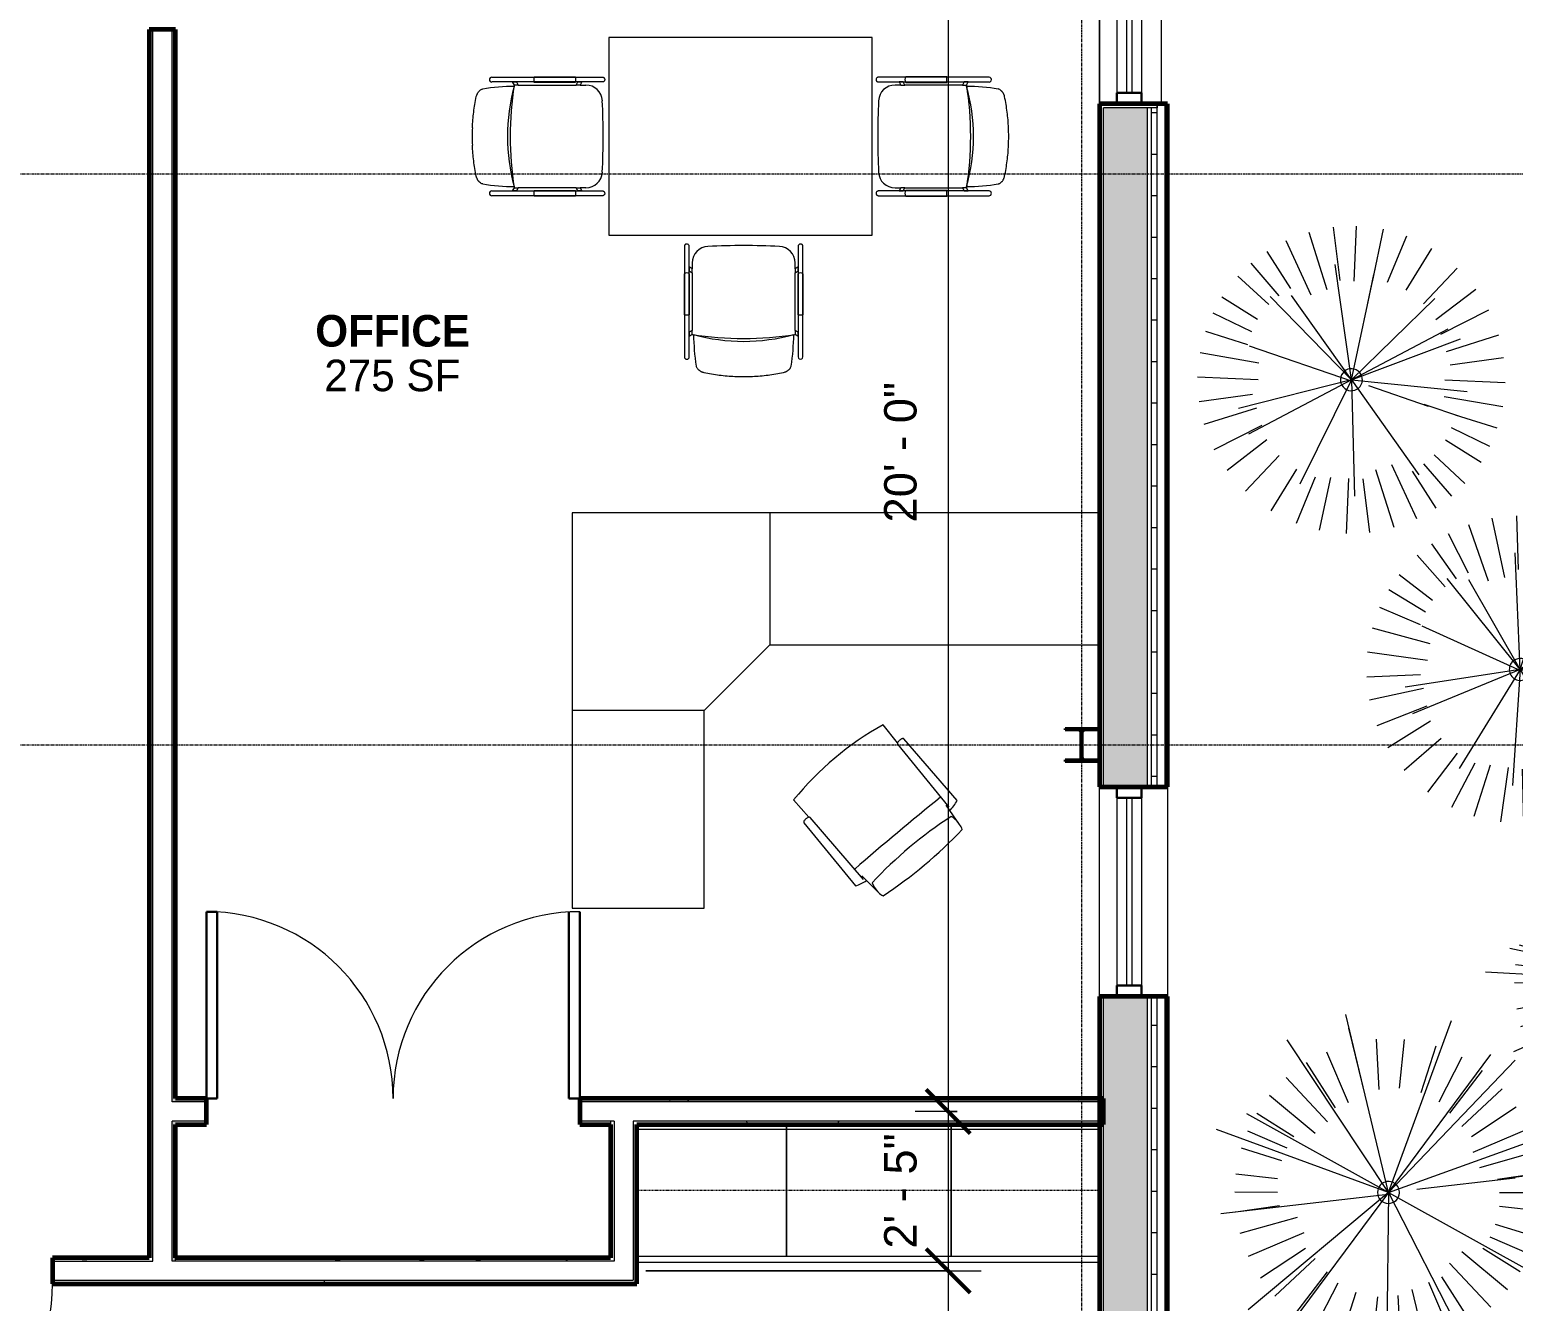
# Model space of a CAD drawing. Header units: inches. Extents: x 30 to 2293, y -1876 to -115.
# Drawn here: x 1838.8 to 2108.9, y -1379.8 to -1148.2 of the extents above; entities that cross this region are included whole.
import ezdxf

# ---------------------------------------------------------------- set-up
doc = ezdxf.new("R2010")
doc.units = ezdxf.units.IN
doc.header["$MEASUREMENT"] = 0
doc.linetypes.add('Grid Line 1_2_', pattern=[0.875, 0.5, -0.125, 0.125, -0.125])
doc.linetypes.add('Overhead', pattern=[0.15625, 0.09375, -0.0625])
for name, color, linetype, lineweight in [('A-ANNO-DIMS', 211, 'Continuous', 9), ('A-ANNO-DIMS-64', 211, 'Continuous', 9), ('A-AREA-IDEN', 2, 'Continuous', 9), ('A-DOOR', 31, 'Continuous', 18), ('A-DOOR-GLAZ', 31, 'Continuous', 40), ('A-GLAZ-CURT', 52, 'Continuous', 9), ('A-GLAZ-CWMG', 51, 'Continuous', 9), ('A-WALL', 113, 'Continuous', 18), ('A-WALL-PATT', 111, 'Continuous', 60), ('I-FURN', 30, 'Continuous', 9), ('I-FURN-PNLS', 30, 'Continuous', 9), ('I-WALL', 2, 'Continuous', 18), ('L-PLNT', 71, 'Continuous', 9), ('L-SITE-WALL', 31, 'Continuous', 18), ('Q-CASE', 31, 'Continuous', 9), ('S-COLS', 52, 'Continuous', 9), ('S-GRID', 1, 'Continuous', 9)]:
    doc.layers.add(name, color=color, linetype=linetype, lineweight=lineweight)
doc.styles.add('Arial', font='arial.ttf', dxfattribs={"height": 5.901198})
doc.styles.add('Century Gothic', font='GOTHIC.TTF', dxfattribs={"height": 5.748447})
doc.styles.add('Century Gothic_B', font='GOTHICB.TTF', dxfattribs={"height": 5.744479})
doc.dimstyles.new('Linear_-_3_32__Arial_1', dxfattribs={"dimscale": 12, "dimtxt": 6, "dimasz": 0.666667, "dimexe": 0.5, "dimexo": 0.333333, "dimgap": 0.333333, "dimtad": 1, "dimdec": 0, "dimzin": 1, "dimdsep": 46, "dimlunit": 4, "dimtxsty": 'Arial', "dimblk1": 'OBLIQUE', "dimblk2": 'OBLIQUE', "dimsah": 1, "dimcen": 0.09, "dimdle": 0.5, "dimazin": 0, "dimtfac": 1, "dimtdec": 4, "dimtix": 1, "dimtmove": 0, "dimatfit": 3, "dimfxl": 1, "dimtvp": 1, "dimfrac": 2, "dimtolj": 1, "dimtzin": 0, "dimarcsym": 2})
doc.dimstyles.new('Linear_-_3_32__Arial_2', dxfattribs={"dimscale": 12, "dimtxt": 6, "dimasz": 0.666667, "dimexe": 0.5, "dimexo": 0.333333, "dimgap": 0.333333, "dimtad": 1, "dimdec": 0, "dimzin": 1, "dimdsep": 46, "dimlunit": 4, "dimtxsty": 'Arial', "dimblk1": 'OBLIQUE', "dimblk2": 'OBLIQUE', "dimsah": 1, "dimcen": 0.09, "dimdle": 0.5, "dimazin": 0, "dimtfac": 1, "dimtdec": 4, "dimtix": 1, "dimtmove": 0, "dimatfit": 3, "dimfxl": 1, "dimtvp": 1, "dimfrac": 2, "dimtolj": 1, "dimtzin": 0, "dimarcsym": 2})
pattern_1 = [(0, (0, 0), (20.48, 5.12), [0.845, -14.515, 0.845, -14.515, -81.92]), (0, (0, 0), (20.48, 5.12), [-30.72, 0.845, -29.875, 0.845, -14.515, -35.84]), (0, (0, 0), (20.48, 5.12), [-76.8, 0.845, -9.395, 0.845, -24.755]), (120, (7.68, 2.56), (-14.67405, 15.1762), [0.845, -14.515, 0.845, -14.515, -81.92]), (120, (7.68, 2.56), (-14.67405, 15.1762), [-30.72, 0.845, -29.875, 0.845, -14.515, -35.84]), (120, (7.68, 2.56), (-14.67405, 15.1762), [-76.8, 0.845, -9.395, 0.845, -24.755]), (240, (10.24, 12.8), (-5.80595, -20.2962), [0.845, -14.515, 0.845, -14.515, -81.92]), (240, (10.24, 12.8), (-5.80595, -20.2962), [-30.72, 0.845, -29.875, 0.845, -14.515, -35.84]), (240, (10.24, 12.8), (-5.80595, -20.2962), [-76.8, 0.845, -9.395, 0.845, -24.755])]

# ---------------------------------------------------------------- blocks, each defined once
blk = doc.blocks.new('RPC Shrub - Thevetia 5_-6_-453034-Floor Plan - Office Annex')
at = {"layer": 'L-PLNT', "color": 252}
for p, q in [((0, 0), (4.76, 33)), ((0, 0), (-14.27, 30.13)), ((-13.3, 27.78), (-8.64, 18.07)), ((-2.95, 27.84), (-2.02, 18.97)), ((0, 0), (13.06, 28.42)), ((0, 0), (17.61, 28.31)), ((2.95, 27.84), (2.02, 18.97)), ((-12.09, 25.26), (-7.86, 16.43)), ((-7.96, 26.84), (-5.59, 18.01)), ((7.96, 26.84), (5.59, 18.01)), ((12.09, 25.26), (7.86, 16.43)), ((0, 0), (-23.79, 23.36)), ((-16.33, 22.75), (-10.57, 14.53)), ((16.33, 22.75), (10.57, 14.53)), ((-19.56, 20.03), (-12.68, 13.05)), ((19.56, 20.03), (12.68, 13.05)), ((-22.54, 16.61), (-13.53, 10.3)), ((0, 0), (28.36, 17.54)), ((22.54, 16.61), (13.53, 10.3)), ((-24.88, 12.85), (-15.27, 7.81)), ((24.88, 12.85), (15.27, 7.81)), ((0, 0), (-28.22, 8.69)), ((-26.46, 9.16), (-18.94, 6.43)), ((26.46, 9.16), (18.94, 6.43)), ((31.57, 10.71), (20.84, 7.07)), ((-27.42, 5.69), (-19.78, 4.12)), ((4.91, 1.65), (22, 7.37)), ((27.42, 5.69), (19.78, 4.12)), ((0, 0), (-33, 4.76)), ((-27.9, 2.4), (-20.28, 1.69)), ((0, 0), (-20.61, -26.21)), ((0, 0), (-13.93, -30.29)), ((0, 0), (31.86, -9.81)), ((0, 0), (21.02, -25.88)), ((0, 0), (6.52, -32.7)), ((27.9, 2.4), (20.28, 1.69)), ((-29.1, -10.08), (0.46, -0.17)), ((-27.9, -2.4), (-20.28, -1.69)), ((27.9, -2.4), (20.28, -1.69)), ((-27.42, -5.69), (-19.78, -4.12)), ((27.42, -5.69), (19.78, -4.12)), ((-26.46, -9.16), (-18.94, -6.43)), ((-24.88, -12.85), (-15.27, -7.81)), ((24.88, -12.85), (15.27, -7.81)), ((26.46, -9.16), (18.94, -6.43)), ((-22.54, -16.61), (-13.53, -10.3)), ((22.54, -16.61), (13.53, -10.3)), ((-19.56, -20.03), (-12.68, -13.05)), ((19.56, -20.03), (12.68, -13.05)), ((-16.33, -22.75), (-10.57, -14.53)), ((16.33, -22.75), (10.57, -14.53)), ((-12.09, -25.26), (-7.86, -16.43)), ((-7.96, -26.84), (-5.59, -18.01)), ((7.96, -26.84), (5.59, -18.01)), ((12.09, -25.26), (7.86, -16.43)), ((-2.95, -27.84), (-2.02, -18.97)), ((2.95, -27.84), (2.02, -18.97))]:
    blk.add_line(p, q, dxfattribs=at)
for start, end in [(0, 180), (180, 0)]:
    blk.add_arc((0, 0), 2, start, end, dxfattribs=at)
blk = doc.blocks.new('RPC Shrub - Acacia  3_-6_-453035-Floor Plan - Office Annex')
at = {"layer": 'L-PLNT', "color": 252}
for p, q in [((-2.95, 27.84), (-2.02, 18.97)), ((2.95, 27.84), (2.02, 18.97)), ((-12.09, 25.26), (-7.86, 16.43)), ((-7.96, 26.84), (-5.59, 18.01)), ((7.96, 26.84), (5.59, 18.01)), ((12.09, 25.26), (7.86, 16.43)), ((-16.33, 22.75), (-10.57, 14.53)), ((16.33, 22.75), (10.57, 14.53)), ((-19.56, 20.03), (-12.68, 13.05)), ((0, 0), (-9.08, 19.18)), ((0, 0), (3.03, 21)), ((19.56, 20.03), (12.68, 13.05)), ((-22.54, 16.61), (-13.53, 10.3)), ((-8.46, 17.68), (-5.5, 11.5)), ((0, 0), (8.31, 18.09)), ((0, 0), (11.21, 18.01)), ((22.54, 16.61), (13.53, 10.3)), ((0, 0), (-15.14, 14.87)), ((-24.88, 12.85), (-15.27, 7.81)), ((0, 0), (18.04, 11.16)), ((24.88, 12.85), (15.27, 7.81)), ((-26.46, 9.16), (-18.94, 6.43)), ((26.46, 9.16), (18.94, 6.43)), ((-27.42, 5.69), (-19.78, 4.12)), ((0, 0), (-17.96, 5.53)), ((20.09, 6.82), (13.26, 4.5)), ((27.42, 5.69), (19.78, 4.12)), ((0, 0), (-21, 3.03)), ((3.13, 1.05), (14, 4.69)), ((-27.9, 2.4), (-20.28, 1.69)), ((0, 0), (-13.12, -16.68)), ((0, 0), (-8.86, -19.28)), ((0, 0), (20.28, -6.24)), ((0, 0), (13.37, -16.47)), ((0, 0), (4.15, -20.81)), ((27.9, 2.4), (20.28, 1.69)), ((-27.9, -2.4), (-20.28, -1.69)), ((-18.52, -6.41), (0.29, -0.11)), ((27.9, -2.4), (20.28, -1.69)), ((-27.42, -5.69), (-19.78, -4.12)), ((27.42, -5.69), (19.78, -4.12)), ((-26.46, -9.16), (-18.94, -6.43)), ((-24.88, -12.85), (-15.27, -7.81)), ((24.88, -12.85), (15.27, -7.81)), ((26.46, -9.16), (18.94, -6.43)), ((-22.54, -16.61), (-13.53, -10.3)), ((22.54, -16.61), (13.53, -10.3)), ((-19.56, -20.03), (-12.68, -13.05)), ((19.56, -20.03), (12.68, -13.05)), ((-16.33, -22.75), (-10.57, -14.53)), ((16.33, -22.75), (10.57, -14.53)), ((-12.09, -25.26), (-7.86, -16.43)), ((-7.96, -26.84), (-5.59, -18.01)), ((7.96, -26.84), (5.59, -18.01)), ((12.09, -25.26), (7.86, -16.43)), ((-2.95, -27.84), (-2.02, -18.97)), ((2.95, -27.84), (2.02, -18.97))]:
    blk.add_line(p, q, dxfattribs=at)
for start, end in [(0, 180), (180, 0)]:
    blk.add_arc((0, 0), 2, start, end, dxfattribs=at)
blk = doc.blocks.new('Rectangular Mullion - Exterior 2_ x 4_5_-607528-Floor Plan - Office Annex')
at = {"layer": 'A-GLAZ-CWMG', "color": 50, "lineweight": 30}
for p, q in [((-1, 1.5), (1, 1.5)), ((-1, -3), (-1, 1.5)), ((1, 1.5), (1, -3)), ((1, -3), (-1, -3))]:
    blk.add_line(p, q, dxfattribs=at)
blk = doc.blocks.new('System Panel - Exterior Glazing-607532-Floor Plan - Office Annex')
at = {"layer": 'A-GLAZ-CURT', "color": 10, "lineweight": 18}
for p, q in [((17.09375, 1.25), (-17.09375, 1.25)), ((-17.09375, 1.25), (-17.09375, 0.25)), ((-17.09375, 0.25), (17.09375, 0.25)), ((17.09375, 0.25), (17.09375, 1.25))]:
    blk.add_line(p, q, dxfattribs=at)
at = {"layer": 'A-GLAZ-CURT', "color": 130}
for p, q in [((-17.09375, 0.25), (-17.09375, 1.25)), ((17.09375, 1.25), (17.09375, 0.25))]:
    blk.add_line(p, q, dxfattribs=at)
at = {"layer": 'A-GLAZ-CURT', "color": 254}
for p, q in [((17.09375, 1.25), (-17.09375, 1.25)), ((-17.09375, 0.25), (17.09375, 0.25))]:
    blk.add_line(p, q, dxfattribs=at)
blk = doc.blocks.new('Rectangular Mullion - Exterior 2_ x 4_5_-435687-Floor Plan - Office Annex')
at = {"layer": 'A-GLAZ-CWMG', "color": 7}
for p, q in [((1188.75, -1530.09), (1154.56, -1530.09)), ((1188.75, -1534.59), (1154.56, -1534.59))]:
    blk.add_line(p, q, dxfattribs=at)
blk = doc.blocks.new('Open Source Metal Building_Exterior_rvt-1-Floor Plan - Office Annex')
at = {"layer": 'A-WALL-PATT', "lineweight": 9}
h = blk.add_hatch(dxfattribs=at)
h.set_pattern_fill('FP_2', color=8, style=0, pattern_type=2)
h.set_pattern_definition([(161.57, (0.32, 0.32), (-2.56049618, -0.00053739), [0, -18.214, 2.022, 0]), (18.43, (-0.32, 0.32), (-2.56049618, 0.00053739), [0, -18.214, 2.022, 0]), (108.43, (0.32, 0.32), (1.2792209, -6.40087673), [6.07, -14.166]), (71.57, (-0.32, 0.32), (1.2792209, 6.40087673), [6.07, -14.166])])
h.paths.add_polyline_path([(2042.31, -1417.21), (2042.31, -1324.29), (2034.31, -1324.29), (2034.31, -1417.21)], flags=0)
h.paths.add_polyline_path([(2034.31, -1286.11), (2042.31, -1286.11), (2042.31, -1162.44), (2034.31, -1162.44), (2034.31, -1279.38)], flags=0)
h = blk.add_hatch(dxfattribs=at)
h.set_pattern_fill('FP_3', style=0, pattern_type=2)
h.set_pattern_definition([(0, (0, 0), (0, 7.554), []), (90, (0, 0), (-7.554, 5e-16), [])])
h.paths.add_polyline_path([(2044.06, -1417.21), (2044.06, -1409.46), (2043.06, -1409.46), (2043.06, -1417.21)], flags=0)
h.paths.add_polyline_path([(2044.06, -1405.96), (2044.06, -1324.29), (2043.06, -1324.29), (2043.06, -1405.96)], flags=0)
h.paths.add_polyline_path([(2043.06, -1286.11), (2044.06, -1286.11), (2044.06, -1162.44), (2043.06, -1162.44), (2043.06, -1279.38)], flags=0)
at = {"layer": 'S-COLS'}
h = blk.add_hatch(dxfattribs=at)
h.set_pattern_fill('FP_4', color=256, style=0, pattern_type=2)
h.set_pattern_definition([(45, (0, 0), (-6.335677, 6.335677), []), (45, (0, 9.6), (-6.335677, 6.335677), [])])
h.paths.add_polyline_path([(2027.32, -1281.46), (2033.31, -1281.46), (2033.31, -1281.2), (2030.92, -1281.2), (2030.57, -1281.05), (2030.43, -1280.71), (2030.43, -1276.22), (2030.57, -1275.87), (2030.92, -1275.73), (2033.31, -1275.73), (2033.31, -1275.47), (2027.32, -1275.47), (2027.32, -1275.73), (2029.71, -1275.73), (2030.05, -1275.87), (2030.2, -1276.22), (2030.2, -1280.71), (2030.05, -1281.05), (2029.71, -1281.2), (2027.32, -1281.2)], flags=0)
at = {"layer": 'A-WALL', "color": 10}
for p, q in [((2034.31, -1286.11), (2034.31, -1162.44)), ((2044.06, -1162.44), (2034.31, -1162.44)), ((2042.31, -1286.11), (2042.31, -1162.44)), ((2043.06, -1286.11), (2043.06, -1162.44)), ((2044.06, -1161.69), (2044.06, -1162.44)), ((2044.06, -1162.44), (2044.06, -1161.69)), ((2044.06, -1286.11), (2044.06, -1162.44)), ((2045.56, -1286.11), (2045.56, -1161.69)), ((2034.31, -1417.21), (2034.31, -1324.29)), ((2042.31, -1405.96), (2042.31, -1324.29)), ((2043.06, -1405.96), (2043.06, -1324.29)), ((2044.06, -1405.96), (2044.06, -1324.29)), ((2045.56, -1405.96), (2045.56, -1324.29))]:
    blk.add_line(p, q, dxfattribs=at)
at = {"layer": 'L-SITE-WALL', "color": 10}
for p, q in [((2033.56, -1161.69), (2033.56, -1123.5)), ((2044.81, -1123.5), (2044.81, -1161.69)), ((2033.56, -1324.29), (2033.56, -1286.11)), ((2045.94, -1286.11), (2045.94, -1324.29))]:
    blk.add_line(p, q, dxfattribs=at)
at = {"layer": 'L-SITE-WALL', "color": 250, "lineweight": 60}
for p, q in [((2033.56, -1161.69), (2033.56, -1286.11)), ((2034.31, -1161.69), (2033.56, -1161.69)), ((2044.06, -1161.69), (2034.31, -1161.69)), ((2045.94, -1161.69), (2044.06, -1161.69)), ((2045.94, -1286.11), (2045.94, -1161.69)), ((2033.56, -1286.11), (2045.94, -1286.11)), ((2033.56, -1324.29), (2033.56, -1417.96)), ((2045.94, -1324.29), (2033.56, -1324.29)), ((2045.94, -1405.96), (2045.94, -1324.29))]:
    blk.add_line(p, q, dxfattribs=at)
at = {"layer": 'S-COLS', "color": 90, "lineweight": 40}
for p, q in [((2033.31, -1275.47), (2027.32, -1275.47)), ((2027.32, -1275.47), (2027.32, -1275.73)), ((2027.32, -1275.73), (2029.71, -1275.73)), ((2030.2, -1276.22), (2030.2, -1280.71)), ((2030.43, -1280.71), (2030.43, -1276.22)), ((2030.92, -1275.73), (2033.31, -1275.73)), ((2033.31, -1275.73), (2033.31, -1275.47)), ((2029.71, -1281.2), (2027.32, -1281.2)), ((2027.32, -1281.2), (2027.32, -1281.46)), ((2027.32, -1281.46), (2033.31, -1281.46)), ((2033.31, -1281.2), (2030.92, -1281.2)), ((2033.31, -1281.46), (2033.31, -1281.2))]:
    blk.add_line(p, q, dxfattribs=at)
for centre, start, end in [((2029.71, -1276.22), 0, 90), ((2030.92, -1276.22), 90, 180), ((2029.71, -1280.71), 270, 0), ((2030.92, -1280.71), 180, 270)]:
    blk.add_arc(centre, 0.49, start, end, dxfattribs=at)
at = {"layer": 'S-GRID', "linetype": 'Grid Line 1_2_'}
for p, q in [((2030.31, -114.83), (2030.31, -1843.89)), ((62.02, -1174.46), (2260.57, -1174.46)), ((62.02, -1278.46), (2260.57, -1278.46))]:
    blk.add_line(p, q, dxfattribs=at)
at = {"lineweight": 9}
for name, p, rotation in [('Rectangular Mullion - Exterior 2_ x 4_5_-435687-Floor Plan - Office Annex', (506.66, -2314.25), 89.99999999999892), ('System Panel - Exterior Glazing-607532-Floor Plan - Office Annex', (2039.75, -1142.59), 89.99999999999874), ('RPC Shrub - Acacia  3_-6_-453035-Floor Plan - Office Annex', (2079.44, -1211.96), 322.5129010975234), ('RPC Shrub - Acacia  3_-6_-453035-Floor Plan - Office Annex', (2110.19, -1264.71), 317.0278084368657), ('Rectangular Mullion - Exterior 2_ x 4_5_-435687-Floor Plan - Office Annex', (506.66, -2476.85), 89.99999999999892), ('System Panel - Exterior Glazing-607532-Floor Plan - Office Annex', (2039.75, -1305.2), 89.99999999999874), ('RPC Shrub - Thevetia 5_-6_-453034-Floor Plan - Office Annex', (2137.14, -1321.71), 4.999999999999845), ('RPC Shrub - Thevetia 5_-6_-453034-Floor Plan - Office Annex', (2086.19, -1359.96), 348.0855123687214)]:
    blk.add_blockref(name, p, dxfattribs=dict(at, rotation=rotation))
at = {"lineweight": 9, "extrusion": (0, 0, -1), "rotation": 90.0000000000013}
for p in [(-2039.75, -1160.69), (-2039.75, -1287.11), (-2039.75, -1323.29)]:
    blk.add_blockref('Rectangular Mullion - Exterior 2_ x 4_5_-607528-Floor Plan - Office Annex', p, dxfattribs=at)
blk = doc.blocks.new('Single-Glass 1 - 36_ x 84_-564710-Floor Plan - Office Annex')
at = {"layer": 'A-DOOR', "lineweight": 30}
for p, q in [((16, 34.375), (16, 38.375)), ((18, 38.375), (16, 38.375)), ((18, 34.375), (18, 38.375)), ((16, 34.375), (18, 34.375)), ((16, 6.375), (18, 6.375)), ((16, 2.375), (16, 6.375)), ((18, 2.375), (18, 6.375)), ((18, 2.375), (16, 2.375))]:
    blk.add_line(p, q, dxfattribs=at)
at = {"layer": 'A-DOOR', "lineweight": 9}
for p, q in [((16, 6.375), (16, 34.375)), ((18, 6.375), (18, 34.375))]:
    blk.add_line(p, q, dxfattribs=at)
blk.add_arc((18, 2.375), 36, 90, 180, dxfattribs=at)
at = {"layer": 'A-DOOR-GLAZ'}
blk.add_line((17, 34.375), (17, 6.375), dxfattribs=at)
blk = doc.blocks.new('Counter Top - 24_ Depth-616032-Floor Plan - Office Annex')
at = {"layer": 'Q-CASE'}
for p, q in [((-47.26, 25), (36.99, 25)), ((36.99, 0.75), (-47.26, 0.75)), ((36.99, 0), (-47.26, 0))]:
    blk.add_line(p, q, dxfattribs=at)
blk = doc.blocks.new('Work Station Desktops - 96_ x 96_ 2-469008-Floor Plan - Office Annex')
at = {"layer": 'I-FURN-PNLS'}
for p, q in [((-3.19, -21.49), (-3.19, -93.49)), ((92.81, -21.49), (-3.19, -21.49)), ((32.81, -21.49), (32.81, -45.49)), ((20.81, -57.49), (32.81, -45.49)), ((32.81, -45.49), (92.81, -45.49)), ((20.81, -57.49), (-3.19, -57.49)), ((20.81, -93.49), (20.81, -57.49)), ((-3.19, -93.49), (20.81, -93.49))]:
    blk.add_line(p, q, dxfattribs=at)
blk = doc.blocks.new('Haworth_Chair_s_con-Swivel - Swivel Chair-274643-Floor Plan - Office Annex')
at = {"layer": 'I-FURN'}
for p, q in [((-5.12, 17.75), (-5.41, 14.68)), ((14.41, 14.68), (14.12, 17.75)), ((-7.59, 14.13), (-7.39, -0.72)), ((-5.71, 14.13), (-5.91, -0.72)), ((-5.41, 14.68), (-5.52, 13.47)), ((14.41, 14.68), (14.52, 13.47)), ((14.71, 14.13), (14.91, -0.72)), ((16.39, -0.72), (16.59, 14.13)), ((-6.06, -0.91), (-6.14, -5.1)), ((15.15, -5.1), (15.06, -0.92))]:
    blk.add_line(p, q, dxfattribs=at)
for centre, radius, start, end in [((4.5, -66.94), 86.21, 83.7379, 96.2621), ((-0.12, 17.19), 5.04, 175.7159, 197.9267), ((-0.12, 17.19), 5.04, 161.8436, 173.6194), ((9.12, 17.19), 5.04, 6.3806, 18.1564), ((9.12, 17.19), 5.04, 342.0733, 4.2841), ((-3.95, 4.36), 10.43, 98.0615, 110.4198), ((4.5, 91.63), 76.57, 262.9413, 277.0587), ((12.95, 4.36), 10.43, 69.5802, 81.9385), ((4.5, 549.32), 537.71, 268.9084, 271.0913), ((4.5, 49.55), 55.68, 258.978, 281.022)]:
    blk.add_arc(centre, radius, start, end, dxfattribs=at)
for centre, start_param, end_param in [((-6.65, -0.72), 5.626442, 6.277467), ((-6.65, -0.72), 6.10915, 6.277467), ((15.65, -0.72), 3.147311, 3.801887)]:
    blk.add_ellipse(centre, major_axis=(0.739, 0), ratio=0.427808, start_param=start_param, end_param=end_param, dxfattribs=at)
for points, knots in [([(-7.39, -0.72), (-7.39, -0.74), (-7.38, -0.78), (-7.34, -0.84), (-7.27, -0.89), (-7.15, -0.96), (-6.96, -1.02), (-6.68, -1.04), (-6.42, -1.03), (-6.21, -0.98), (-6.11, -0.94), (-6.06, -0.91)], [0, 0, 0, 0, 0.076923, 0.153846, 0.230769, 0.307692, 0.461538, 0.615385, 0.769231, 0.884615, 1, 1, 1, 1]), ([(15.06, -0.92), (15.12, -0.95), (15.26, -1), (15.54, -1.04), (15.82, -1.04), (16.1, -0.98), (16.33, -0.87), (16.39, -0.77), (16.39, -0.72)], [0, 0, 0, 0, 0.153846, 0.307692, 0.461538, 0.615385, 0.807692, 1, 1, 1, 1])]:
    blk.add_open_spline(points, degree=3, knots=knots, dxfattribs=at)
blk = doc.blocks.new('Haworth_Compose-Table-Round - 48_ Diameter 2-507213-Floor Plan - Office Annex')
at = {"layer": 'I-FURN-PNLS'}
for p, q in [((18, 29.5), (-18, 29.5)), ((-18, 29.5), (-18, -18.5)), ((18, -18.5), (18, 29.5)), ((-18, -18.5), (18, -18.5))]:
    blk.add_line(p, q, dxfattribs=at)
blk = doc.blocks.new('Haworth_Chair_Lively-Side - With Arms_With Glides-469471-Floor Plan - Office Annex')
at = {"layer": 'I-FURN'}
for p, q in [((-6.29, 16.14), (-6.29, -3.99)), ((-5.42, -3.99), (-5.42, 16.14)), ((14.42, 16.14), (14.42, -3.99)), ((15.29, -3.99), (15.29, 16.14)), ((-4.86, 12.03), (-5.42, 12.36)), ((-5.42, 12.36), (-5.42, 11.64)), ((-5.42, 11.64), (-4.86, 11.32)), ((-4.86, 12.08), (-4.86, 12.03)), ((-4.86, 11.32), (-4.86, 12.03)), ((-4.86, 11.32), (-4.86, 0.81)), ((14.42, 12.36), (13.86, 12.03)), ((13.86, 12.03), (13.86, 12.08)), ((13.86, 12.03), (13.86, 11.32)), ((13.86, 11.32), (14.42, 11.64)), ((13.86, 0.81), (13.86, 11.32)), ((14.42, 11.64), (14.42, 12.36)), ((-5.35, 8.46), (-6.36, 8.46)), ((-6.36, 8.46), (-6.36, 1)), ((-5.35, 1), (-5.35, 8.46)), ((14.35, 8.46), (14.35, 1)), ((15.36, 8.46), (14.35, 8.46)), ((15.36, 1), (15.36, 8.46)), ((-4.86, 0.81), (-5.42, 0.48)), ((-5.42, 0.48), (-5.42, -0.23)), ((-5.42, -0.23), (-4.86, 0.09)), ((-4.86, 0.09), (-4.86, 0.81)), ((-4.86, 0.09), (-4.86, -0.98)), ((14.42, 0.48), (13.86, 0.81)), ((13.86, 0.81), (13.86, 0.09)), ((13.86, -0.98), (13.86, 0.09)), ((13.86, 0.09), (14.42, -0.23)), ((14.42, -0.23), (14.42, 0.48))]:
    blk.add_line(p, q, dxfattribs=at)
for centre, radius, start, end in [((4.5, -26.37), 46.09, 88.0092, 91.9908), ((-5.85, 16.14), 0.438, 360, 180), ((33.87, 11.77), 38.49, 170.9797, 179.5712), ((-24.87, 11.77), 38.49, 0.4288, 9.0203), ((14.85, 16.14), 0.438, 0, 180), ((4.5, -47.54), 60.34, 81.0783, 98.9217), ((4.5, -20.76), 34.07, 74.4672, 105.5328), ((-5.85, 1.66), 0.831, 232.699, 307.301), ((14.85, 1.66), 0.831, 232.699, 307.301), ((-1.86, -0.98), 3, 180, 267.2337), ((10.86, -0.98), 3, 272.7663, 0), ((4.5, 130.61), 134.74, 267.2337, 272.7663)]:
    blk.add_arc(centre, radius, start, end, dxfattribs=at)
for points, knots in [([(-2.75, 18.97), (-2.86, 18.95), (-3.03, 18.9), (-3.23, 18.81), (-3.37, 18.73), (-3.5, 18.65), (-3.62, 18.56), (-3.73, 18.47), (-3.89, 18.31), (-4.06, 18.08), (-4.13, 17.9), (-4.15, 17.81)], [0, 0, 0, 0, 0.142857, 0.214286, 0.285714, 0.357143, 0.428571, 0.5, 0.571429, 0.785714, 1, 1, 1, 1]), ([(13.15, 17.81), (13.14, 17.87), (13.1, 17.99), (12.99, 18.18), (12.86, 18.34), (12.73, 18.47), (12.6, 18.58), (12.49, 18.66), (12.39, 18.72), (12.32, 18.76), (12.23, 18.81), (12.11, 18.86), (11.96, 18.92), (11.83, 18.95), (11.75, 18.97)], [0, 0, 0, 0, 0.142857, 0.285714, 0.428571, 0.5, 0.571429, 0.678571, 0.705357, 0.732143, 0.785714, 0.839286, 0.892857, 1, 1, 1, 1]), ([(-6.29, -3.99), (-6.29, -4.03), (-6.28, -4.1), (-6.25, -4.19), (-6.19, -4.28), (-6.08, -4.37), (-5.91, -4.43), (-5.72, -4.41), (-5.58, -4.33), (-5.49, -4.24), (-5.43, -4.12), (-5.42, -4.04), (-5.42, -3.99)], [0, 0, 0, 0, 0.076923, 0.153846, 0.230769, 0.307692, 0.461538, 0.615385, 0.711538, 0.807692, 0.903846, 1, 1, 1, 1]), ([(14.42, -3.99), (14.42, -4.03), (14.43, -4.1), (14.46, -4.19), (14.52, -4.28), (14.63, -4.37), (14.8, -4.43), (14.99, -4.41), (15.13, -4.33), (15.22, -4.24), (15.28, -4.12), (15.29, -4.04), (15.29, -3.99)], [0, 0, 0, 0, 0.076923, 0.153846, 0.230769, 0.307692, 0.461538, 0.615385, 0.711538, 0.807692, 0.903846, 1, 1, 1, 1])]:
    blk.add_open_spline(points, degree=3, knots=knots, dxfattribs=at)
for points in [[(2.9, 19.69), (1.95, 19.65), (0.06, 19.48), (-1.82, 19.17), (-2.75, 18.97)], [(11.75, 18.97), (10.82, 19.17), (8.94, 19.48), (7.05, 19.65), (6.1, 19.69)]]:
    blk.add_open_spline(points, degree=3, dxfattribs=at)
blk = doc.blocks.new('Double-Flush - 68_ x 84_-701889-Floor Plan - Office Annex')
at = {"layer": 'A-DOOR', "lineweight": 30}
for p, q in [((-34, 36.38), (-32, 36.38)), ((-34, 2.38), (-34, 36.38)), ((-32, 2.38), (-32, 36.38)), ((32, 2.38), (32, 36.32)), ((34, 2.38), (34, 36.38)), ((-34, 2.38), (-32, 2.38)), ((34, 2.38), (32, 2.38))]:
    blk.add_line(p, q, dxfattribs=at)
at = {"layer": 'A-DOOR', "lineweight": 9}
for centre, start, end in [((-34, 2.38), 0, 90), ((34, 2.38), 90, 180)]:
    blk.add_arc(centre, 34, start, end, dxfattribs=at)
blk = doc.blocks.new('Haworth_Chair_Lively-Side - With Arms_With Glides-474266-Floor Plan - Office Annex')
at = {"layer": 'I-FURN'}
for p, q in [((-6.29, -16.14), (-6.29, 3.99)), ((-5.42, 3.99), (-5.42, -16.14)), ((14.42, -16.14), (14.42, 3.99)), ((15.29, 3.99), (15.29, -16.14)), ((-5.42, 0.23), (-4.86, -0.09)), ((-5.42, -0.48), (-5.42, 0.23)), ((-4.86, -0.09), (-4.86, 0.98)), ((13.86, 0.98), (13.86, -0.09)), ((13.86, -0.09), (14.42, 0.23)), ((14.42, 0.23), (14.42, -0.48)), ((-6.36, -8.46), (-6.36, -1)), ((-4.86, -0.81), (-5.42, -0.48)), ((-5.35, -1), (-5.35, -8.46)), ((-4.86, -0.09), (-4.86, -0.81)), ((-4.86, -11.32), (-4.86, -0.81)), ((13.86, -0.81), (13.86, -0.09)), ((14.42, -0.48), (13.86, -0.81)), ((13.86, -0.81), (13.86, -11.32)), ((14.35, -8.46), (14.35, -1)), ((15.36, -1), (15.36, -8.46)), ((-5.35, -8.46), (-6.36, -8.46)), ((15.36, -8.46), (14.35, -8.46)), ((-5.42, -11.64), (-4.86, -11.32)), ((-5.42, -12.36), (-5.42, -11.64)), ((-4.86, -12.03), (-5.42, -12.36)), ((-4.86, -11.32), (-4.86, -12.03)), ((-4.86, -12.08), (-4.86, -12.03)), ((13.86, -11.32), (14.42, -11.64)), ((13.86, -12.03), (13.86, -11.32)), ((13.86, -12.03), (13.86, -12.08)), ((14.42, -12.36), (13.86, -12.03)), ((14.42, -11.64), (14.42, -12.36))]:
    blk.add_line(p, q, dxfattribs=at)
for centre, radius, start, end in [((-1.86, 0.98), 3, 92.7663, 180), ((4.5, -130.61), 134.74, 87.2337, 92.7663), ((10.86, 0.98), 3, 0, 87.2337), ((-5.85, -1.66), 0.831, 52.699, 127.301), ((14.85, -1.66), 0.831, 52.699, 127.301), ((4.5, 47.54), 60.34, 261.0783, 278.9217), ((4.5, 20.76), 34.07, 254.4672, 285.5328), ((33.87, -11.77), 38.49, 180.4288, 189.0203), ((-24.87, -11.77), 38.49, 350.9797, 359.5712), ((-5.85, -16.14), 0.438, 180, 0), ((14.85, -16.14), 0.438, 180, 0), ((4.5, 26.37), 46.09, 268.0092, 271.9908)]:
    blk.add_arc(centre, radius, start, end, dxfattribs=at)
for points, knots in [([(-6.29, 3.99), (-6.29, 4.04), (-6.28, 4.12), (-6.22, 4.24), (-6.13, 4.33), (-5.99, 4.41), (-5.8, 4.43), (-5.63, 4.37), (-5.52, 4.28), (-5.46, 4.19), (-5.43, 4.1), (-5.42, 4.03), (-5.42, 3.99)], [-1, -1, -1, -1, -0.903846, -0.807692, -0.711538, -0.615385, -0.461538, -0.307692, -0.230769, -0.153846, -0.076923, 0, 0, 0, 0]), ([(14.42, 3.99), (14.42, 4.04), (14.43, 4.12), (14.49, 4.24), (14.58, 4.33), (14.72, 4.41), (14.91, 4.43), (15.08, 4.37), (15.19, 4.28), (15.25, 4.19), (15.28, 4.1), (15.29, 4.03), (15.29, 3.99)], [-1, -1, -1, -1, -0.903846, -0.807692, -0.711538, -0.615385, -0.461538, -0.307692, -0.230769, -0.153846, -0.076923, 0, 0, 0, 0]), ([(-2.75, -18.97), (-2.83, -18.95), (-2.96, -18.92), (-3.11, -18.86), (-3.23, -18.81), (-3.32, -18.76), (-3.39, -18.72), (-3.49, -18.66), (-3.6, -18.58), (-3.73, -18.47), (-3.86, -18.34), (-3.99, -18.18), (-4.1, -17.99), (-4.14, -17.87), (-4.15, -17.81)], [-1, -1, -1, -1, -0.892857, -0.839286, -0.785714, -0.732143, -0.705357, -0.678571, -0.571429, -0.5, -0.428571, -0.285714, -0.142857, 0, 0, 0, 0]), ([(13.15, -17.81), (13.13, -17.9), (13.06, -18.08), (12.89, -18.31), (12.73, -18.47), (12.62, -18.56), (12.5, -18.65), (12.37, -18.73), (12.23, -18.81), (12.03, -18.9), (11.86, -18.95), (11.75, -18.97)], [-1, -1, -1, -1, -0.785714, -0.571429, -0.5, -0.428571, -0.357143, -0.285714, -0.214286, -0.142857, 0, 0, 0, 0])]:
    blk.add_open_spline(points, degree=3, knots=knots, dxfattribs=at)
for points in [[(2.9, -19.69), (1.95, -19.65), (0.06, -19.48), (-1.82, -19.17), (-2.75, -18.97)], [(11.75, -18.97), (10.82, -19.17), (8.94, -19.48), (7.05, -19.65), (6.1, -19.69)]]:
    blk.add_open_spline(points, degree=3, dxfattribs=at)
blk = doc.blocks.new('Upper Cabinet-Double Door-Wall - 27_-616349-Floor Plan - Office Annex')
at = {"layer": 'Q-CASE', "linetype": 'Overhead'}
for p, q in [((-12.33, 2.37), (-12.33, 14.38)), ((-12.33, 14.38), (14.67, 14.38)), ((14.67, 14.38), (14.67, 2.37)), ((14.67, 2.37), (-12.33, 2.37))]:
    blk.add_line(p, q, dxfattribs=at)
blk = doc.blocks.new('Upper Cabinet-Double Door-Wall - 30_-616434-Floor Plan - Office Annex')
at = {"layer": 'Q-CASE', "linetype": 'Overhead'}
for p, q in [((-13.83, 2.37), (-13.83, 14.38)), ((-13.83, 14.38), (16.17, 14.38)), ((16.17, 14.38), (16.17, 2.37)), ((16.17, 2.37), (-13.83, 2.37))]:
    blk.add_line(p, q, dxfattribs=at)
blk = doc.blocks.new('Base Cabinet-Double Door _ 2 Drawer - 27_-V53-Floor Plan - Office Annex')
at = {"layer": 'Q-CASE'}
for p, q in [((-12.76, 0), (-12.76, -24)), ((14.24, -24), (14.24, 0)), ((-12.76, -24), (14.24, -24))]:
    blk.add_line(p, q, dxfattribs=at)
blk = doc.blocks.new('Base Cabinet-Double Door _ 2 Drawer - 30_-703844-Floor Plan - Office Annex')
at = {"layer": 'Q-CASE'}
for p, q in [((-14.26, 0), (-14.26, -24)), ((15.74, -24), (15.74, 0)), ((-14.26, -24), (15.74, -24))]:
    blk.add_line(p, q, dxfattribs=at)
blk = doc.blocks.new('Base Cabinet-Double Door _ 2 Drawer - 27_-V54-Floor Plan - Office Annex')
at = {"layer": 'Q-CASE'}
for p, q in [((-12.76, 0), (-12.76, -24)), ((-12.76, -24), (14.24, -24))]:
    blk.add_line(p, q, dxfattribs=at)
blk = doc.blocks.new('DIMBLOCK43-Floor Plan - Office Annex')
at = {"layer": 'A-ANNO-DIMS-64', "lineweight": 50}
for p, q in [((2006.01, -1105.21), (2002.01, -1101.21)), ((2006.01, -1105.21), (2010.01, -1109.21)), ((2006.01, -1345.21), (2002.01, -1341.21)), ((2006.01, -1345.21), (2010.01, -1349.21))]:
    blk.add_line(p, q, dxfattribs=at)
at = {"layer": 'A-ANNO-DIMS-64'}
for p, q in [((2007.67, -1105.21), (2000.01, -1105.21)), ((2006.01, -1105.21), (2006.01, -1345.21)), ((2006.01, -1105.21), (2007.67, -1105.21)), ((2007.67, -1345.21), (2000.01, -1345.21)), ((2006.01, -1345.21), (2007.67, -1345.21))]:
    blk.add_line(p, q, dxfattribs=at)
at = {"layer": 'A-ANNO-DIMS-64', "color": 0, "insert": (1994.36, -1237.95), "char_height": 5.901, "width": 30.5723, "attachment_point": 1, "rotation": 90, "line_spacing_factor": 0.938532, "style": 'Arial'}
blk.add_mtext('20\' - 0"', dxfattribs=at)
blk = doc.blocks.new('_Oblique')
at = {"color": 0, "linetype": 'ByBlock', "lineweight": -2}
blk.add_line((-0.5, -0.5), (0.5, 0.5), dxfattribs=at)
blk = doc.blocks.new('DIMBLOCK44-Floor Plan - Office Annex')
at = {"layer": 'A-ANNO-DIMS-64', "lineweight": 50}
for p, q in [((2006.01, -1345.21), (2002.01, -1341.21)), ((2006.01, -1345.21), (2010.01, -1349.21)), ((2006.01, -1374.21), (2002.01, -1370.21)), ((2006.01, -1374.21), (2010.01, -1378.21))]:
    blk.add_line(p, q, dxfattribs=at)
at = {"layer": 'A-ANNO-DIMS-64'}
for p, q in [((2007.67, -1345.21), (2000.01, -1345.21)), ((2006.01, -1345.21), (2006.01, -1374.21)), ((2006.01, -1345.21), (2007.67, -1345.21)), ((1950.94, -1374.21), (2012.01, -1374.21)), ((2006.01, -1374.21), (1950.94, -1374.21))]:
    blk.add_line(p, q, dxfattribs=at)
at = {"layer": 'A-ANNO-DIMS-64', "color": 0, "insert": (1994.36, -1370.19), "char_height": 5.901, "width": 25.1446, "attachment_point": 1, "rotation": 90, "line_spacing_factor": 0.938532, "style": 'Arial'}
blk.add_mtext('2\' - 5"', dxfattribs=at)
blk = doc.blocks.new('DIMBLOCK45-Floor Plan - Office Annex')
at = {"layer": 'A-ANNO-DIMS-64', "lineweight": 50}
for p, q in [((2006.01, -1374.21), (2002.01, -1370.21)), ((2006.01, -1374.21), (2010.01, -1378.21)), ((2006.01, -1532.96), (2002.01, -1528.96)), ((2006.01, -1532.96), (2010.01, -1536.96))]:
    blk.add_line(p, q, dxfattribs=at)
at = {"layer": 'A-ANNO-DIMS-64'}
for p, q in [((1950.94, -1374.21), (2012.01, -1374.21)), ((2006.01, -1374.21), (1950.94, -1374.21)), ((2006.01, -1374.21), (2006.01, -1538.96)), ((1894.5, -1532.96), (2012.01, -1532.96)), ((2006.01, -1532.96), (1894.5, -1532.96))]:
    blk.add_line(p, q, dxfattribs=at)
at = {"layer": 'A-ANNO-DIMS-64', "color": 0, "insert": (1994.36, -1466.32), "char_height": 5.901, "width": 30.5723, "attachment_point": 1, "rotation": 90, "line_spacing_factor": 0.938532, "style": 'Arial'}
blk.add_mtext('13\' - 3"', dxfattribs=at)
blk = doc.blocks.new('DIMBLOCK57-Floor Plan - Office Annex')
at = {"layer": 'A-ANNO-DIMS-64', "lineweight": 50}
for p, q in [((1862.94, -951.85), (1866.94, -947.85)), ((2033.56, -951.85), (2037.56, -947.85)), ((1862.94, -951.85), (1858.94, -955.85)), ((2033.56, -951.85), (2029.56, -955.85))]:
    blk.add_line(p, q, dxfattribs=at)
at = {"layer": 'A-ANNO-DIMS-64'}
for p, q in [((2033.56, -1230.21), (2033.56, -945.85)), ((1862.94, -950.2), (1862.94, -957.85)), ((1862.94, -951.85), (1862.94, -950.2)), ((1862.94, -951.85), (2039.56, -951.85)), ((2033.56, -951.85), (2033.56, -1230.21))]:
    blk.add_line(p, q, dxfattribs=at)
at = {"layer": 'A-ANNO-DIMS-64', "color": 0, "insert": (1935.51, -940.2), "char_height": 5.901, "width": 30.5723, "attachment_point": 1, "line_spacing_factor": 0.938532, "style": 'Arial'}
blk.add_mtext('14\' - 3"', dxfattribs=at)

msp = doc.modelspace()

# ---------------------------------------------------------------- hatches: boundary and pattern name
at = {"layer": 'A-WALL-PATT', "lineweight": 9}
h = msp.add_hatch(dxfattribs=at)
h.set_pattern_fill('FP_1', color=256, style=0, pattern_type=2)
h.set_pattern_definition(pattern_1)
h.paths.add_polyline_path([(1865.31, -1372.46), (1865.31, -1346.96), (1864.69, -1346.96), (1864.69, -1372.46)], flags=0)
h.paths.add_polyline_path([(1865.31, -1343.46), (1865.31, -1148.21), (1864.69, -1148.21), (1864.69, -1343.46)], flags=0)
h.paths.add_polyline_path([(1865.31, -1112.21), (1865.31, -1106.96), (1864.69, -1106.96), (1864.69, -1112.21)], flags=0)
h.paths.add_polyline_path([(1865.31, -939.59), (1865.31, -938.96), (1864.69, -938.96), (1864.69, -939.59)], flags=0)
h.paths.add_polyline_path([(1864.69, -935.46), (1865.31, -935.46), (1865.31, -929.21), (1864.69, -929.21)], flags=0)
h.paths.add_polyline_path([(1865.31, -893.21), (1865.31, -799.41), (1864.69, -799.41), (1864.69, -893.21)], flags=0)
h = msp.add_hatch(dxfattribs=at)
h.set_pattern_fill('FP_1', color=256, style=0, pattern_type=2)
h.set_pattern_definition(pattern_1)
h.paths.add_polyline_path([(1861.19, -1371.84), (1861.19, -1148.21), (1860.56, -1148.21), (1860.56, -1371.84)], flags=0)
h.paths.add_polyline_path([(1861.19, -1112.21), (1861.19, -1102.84), (1860.56, -1102.84), (1860.56, -1112.21)], flags=0)
h.paths.add_polyline_path([(1861.19, -939.59), (1861.19, -929.21), (1860.56, -929.21), (1860.56, -939.59)], flags=0)
h.paths.add_polyline_path([(1861.19, -893.21), (1861.19, -800.04), (1860.56, -800.04), (1860.56, -893.21)], flags=0)
h = msp.add_hatch(dxfattribs=at)
h.set_pattern_fill('FP_1', color=256, style=0, pattern_type=2)
h.set_pattern_definition(pattern_1)
h.paths.add_polyline_path([(2034.31, -1343.46), (2034.31, -1342.84), (1938.94, -1342.84), (1938.94, -1343.46), (2014.81, -1343.46)], flags=0)
h.paths.add_polyline_path([(1870.94, -1343.46), (1870.94, -1342.84), (1865.31, -1342.84), (1865.31, -1343.46)], flags=0)
h = msp.add_hatch(dxfattribs=at)
h.set_pattern_fill('FP_1', color=256, style=0, pattern_type=2)
h.set_pattern_definition(pattern_1)
h.paths.add_polyline_path([(2034.31, -1347.59), (2034.31, -1346.96), (1948.69, -1346.96), (1948.69, -1347.59), (2014.81, -1347.59)], flags=0)
h.paths.add_polyline_path([(1944.56, -1347.59), (1944.56, -1346.96), (1938.94, -1346.96), (1938.94, -1347.59)], flags=0)
h.paths.add_polyline_path([(1870.94, -1347.59), (1870.94, -1346.96), (1865.31, -1346.96), (1865.31, -1347.59)], flags=0)
h = msp.add_hatch(dxfattribs=at)
h.set_pattern_fill('FP_1', color=256, style=0, pattern_type=2)
h.set_pattern_definition(pattern_1)
h.paths.add_polyline_path([(1944.56, -1372.46), (1944.56, -1371.84), (1865.31, -1371.84), (1865.31, -1372.46), (1884.58, -1372.46)], flags=0)
h.paths.add_polyline_path([(1806.94, -1372.46), (1806.94, -1371.84), (1798.62, -1371.84), (1798.62, -1372.46)], flags=0)
h.paths.add_polyline_path([(1842.94, -1372.46), (1861.19, -1372.46), (1861.19, -1371.84), (1842.94, -1371.84)], flags=0)
h = msp.add_hatch(dxfattribs=at)
h.set_pattern_fill('FP_1', color=256, style=0, pattern_type=2)
h.set_pattern_definition(pattern_1)
h.paths.add_polyline_path([(1944.56, -1376.59), (1948.69, -1376.59), (1948.69, -1375.96), (1842.94, -1375.96), (1842.94, -1376.59), (1884.58, -1376.59)], flags=0)
h.paths.add_polyline_path([(1806.94, -1376.59), (1806.94, -1375.96), (1798.62, -1375.96), (1798.62, -1376.59)], flags=0)

# ---------------------------------------------------------------- linework, layer by layer
at = {"layer": 'A-WALL'}
for p, q in [((1861.19, -1372.46), (1861.19, -1148.21)), ((1864.69, -1343.46), (1864.69, -1148.21)), ((1870.94, -1343.46), (1864.69, -1343.46)), ((2034.31, -1343.46), (1938.94, -1343.46)), ((1864.69, -1372.46), (1864.69, -1346.96)), ((1870.94, -1346.96), (1864.69, -1346.96)), ((1945.19, -1346.96), (1938.94, -1346.96)), ((1944.56, -1346.96), (1944.56, -1347.59)), ((1945.19, -1346.96), (1945.19, -1372.46)), ((1948.69, -1346.96), (1948.69, -1375.96)), ((2034.31, -1346.96), (1948.69, -1346.96)), ((1865.31, -1372.46), (1865.31, -1371.84)), ((1842.94, -1372.46), (1861.19, -1372.46)), ((1945.19, -1372.46), (1864.69, -1372.46)), ((1842.94, -1375.96), (1948.69, -1375.96))]:
    msp.add_line(p, q, dxfattribs=at)
at = {"layer": 'I-WALL', "lineweight": 60}
for p, q in [((1860.56, -1148.21), (1860.56, -1371.84)), ((1865.31, -1148.21), (1860.56, -1148.21)), ((1865.31, -1342.84), (1865.31, -1148.21)), ((1870.94, -1342.84), (1865.31, -1342.84)), ((1870.94, -1347.59), (1870.94, -1342.84)), ((2034.31, -1342.84), (1938.94, -1342.84)), ((1938.94, -1342.84), (1938.94, -1347.59)), ((2034.31, -1347.59), (2034.31, -1342.84)), ((1865.31, -1371.84), (1865.31, -1347.59)), ((1865.31, -1347.59), (1870.94, -1347.59)), ((1938.94, -1347.59), (1944.56, -1347.59)), ((1944.56, -1347.59), (1944.56, -1371.84)), ((1949.31, -1376.59), (1949.31, -1347.59)), ((1949.31, -1347.59), (2034.31, -1347.59)), ((1860.56, -1371.84), (1842.94, -1371.84)), ((1842.94, -1371.84), (1842.94, -1376.59)), ((1944.56, -1371.84), (1865.31, -1371.84)), ((1842.94, -1376.59), (1949.31, -1376.59))]:
    msp.add_line(p, q, dxfattribs=at)

# ---------------------------------------------------------------- block references
at = {"layer": 'A-DOOR'}
msp.add_blockref('Double-Flush - 68_ x 84_-701889-Floor Plan - Office Annex', (1904.94, -1345.21), dxfattribs=at)
at = {"layer": 'A-DOOR', "rotation": 180}
msp.add_blockref('Single-Glass 1 - 36_ x 84_-564710-Floor Plan - Office Annex', (1824.94, -1374.21), dxfattribs=at)
at = {"layer": 'I-FURN'}
for name, p, rotation in [('Haworth_Chair_Lively-Side - With Arms_With Glides-474266-Floor Plan - Office Annex', (1939.07, -1163.16), 270.0000000000007), ('Haworth_Chair_Lively-Side - With Arms_With Glides-469471-Floor Plan - Office Annex', (1997.32, -1163.16), 269.9999999999993), ('Haworth_Chair_Lively-Side - With Arms_With Glides-469471-Floor Plan - Office Annex', (1973.28, -1191.66), 180), ('Haworth_Chair_s_con-Swivel - Swivel Chair-274643-Floor Plan - Office Annex', (1992.76, -1282.66), 219.9999999999997)]:
    msp.add_blockref(name, p, dxfattribs=dict(at, rotation=rotation))
at = {"layer": 'I-FURN-PNLS', "rotation": 90.00000000000001}
msp.add_blockref('Haworth_Compose-Table-Round - 48_ Diameter 2-507213-Floor Plan - Office Annex', (1973.7, -1167.66), dxfattribs=at)
at = {"layer": 'I-FURN-PNLS'}
msp.add_blockref('Work Station Desktops - 96_ x 96_ 2-469008-Floor Plan - Office Annex', (1940.75, -1214.72), dxfattribs=at)
at = {"layer": 'Q-CASE', "rotation": 180}
for name, p in [('Counter Top - 24_ Depth-616032-Floor Plan - Office Annex', (1986.3, -1347.71)), ('Upper Cabinet-Double Door-Wall - 27_-616349-Floor Plan - Office Annex', (1964.23, -1345.21)), ('Upper Cabinet-Double Door-Wall - 30_-616434-Floor Plan - Office Annex', (1992.73, -1345.21)), ('Upper Cabinet-Double Door-Wall - 27_-616349-Floor Plan - Office Annex', (2021.23, -1345.21))]:
    msp.add_blockref(name, p, dxfattribs=at)
at = {"layer": 'Q-CASE'}
for name, p in [('Base Cabinet-Double Door _ 2 Drawer - 27_-V53-Floor Plan - Office Annex', (1962.32, -1347.59)), ('Base Cabinet-Double Door _ 2 Drawer - 30_-703844-Floor Plan - Office Annex', (1990.82, -1347.59)), ('Base Cabinet-Double Door _ 2 Drawer - 27_-V54-Floor Plan - Office Annex', (2019.32, -1347.59))]:
    msp.add_blockref(name, p, dxfattribs=at)

# ---------------------------------------------------------------- texts
at = {"layer": 'A-AREA-IDEN', "attachment_point": 2}
for s, insert, char_height, width, line_spacing_factor, style in [('OFFICE', (1904.86, -1200.18), 5.744, 32.4, 0.984796, 'Century Gothic_B'), ('275 SF', (1904.81, -1208.3), 5.748, 27.648, 0.984117, 'Century Gothic')]:
    msp.add_mtext(s, dxfattribs=dict(at, insert=insert, char_height=char_height, width=width, line_spacing_factor=line_spacing_factor, style=style))

# ---------------------------------------------------------------- dimensions: what is measured, and where the dimension line sits
at = {"layer": 'A-ANNO-DIMS'}
dim = msp.add_linear_dim(base=(2033.56, -951.85), p1=(1862.94, -946.2), p2=(2033.56, -1234.21), dimstyle='Linear_-_3_32__Arial_2', override={"dimpost": '<>', "dimfxl": 334.761436}, dxfattribs=at)
dim.commit()
dim.dimension.update_dxf_attribs({"geometry": 'DIMBLOCK57-Floor Plan - Office Annex', "text_midpoint": (1948.25, -944.84)})
for base, p1, p2, dimstyle, override, picture, middle in [((2006.01, -1345.21), (2011.67, -1105.21), (2011.67, -1345.21), 'Linear_-_3_32__Arial_1', {"dimpost": '<>', "dimfxl": 240}, 'DIMBLOCK43-Floor Plan - Office Annex', (1999, -1225.21)), ((2006.01, -1374.21), (2011.67, -1345.21), (1946.94, -1374.21), 'Linear_-_3_32__Arial_1', {"dimpost": '<>', "dimfxl": 70.93173}, 'DIMBLOCK44-Floor Plan - Office Annex', (1999, -1359.71)), ((2006.01, -1532.96), (1946.94, -1374.21), (1890.5, -1532.96), 'Linear_-_3_32__Arial_2', {"dimpost": '<>', "dimfxl": 168.48369}, 'DIMBLOCK45-Floor Plan - Office Annex', (1999, -1453.59))]:
    dim = msp.add_linear_dim(base=base, p1=p1, p2=p2, angle=90, dimstyle=dimstyle, override=override, dxfattribs=at)
    dim.commit()
    dim.dimension.update_dxf_attribs({"geometry": picture, "text_midpoint": middle})

# ---------------------------------------------------------------- next in the draw order: block references
at = {"lineweight": 5}
msp.add_blockref('Open Source Metal Building_Exterior_rvt-1-Floor Plan - Office Annex', (0, 0), dxfattribs=at)

doc.saveas('drawing.dxf')
